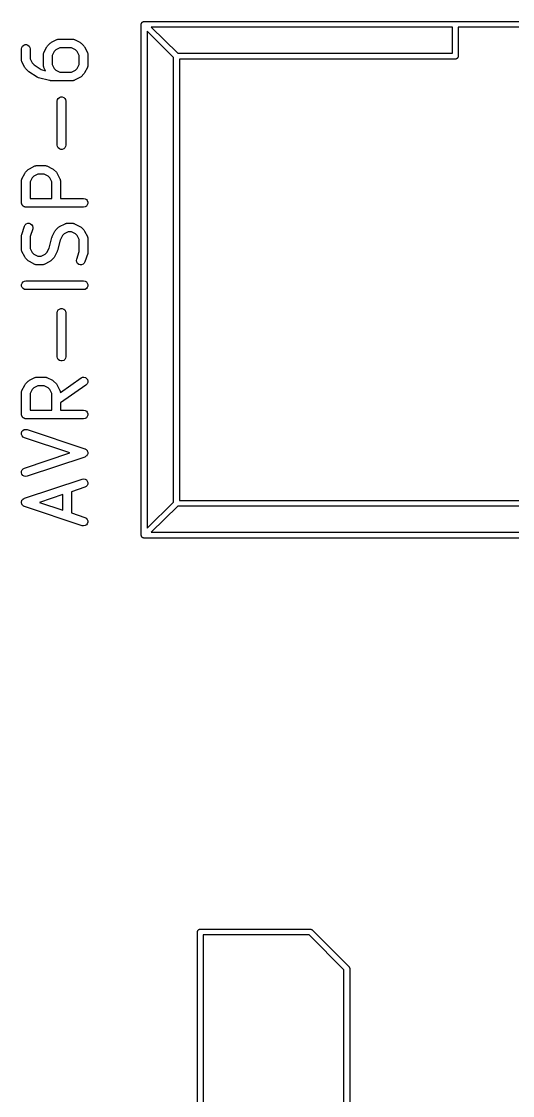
# Model space of a CAD drawing. Extents: x 136.3 to 186.3, y -96.8 to -46.7.
# Drawn here: x 136.35 to 144.86, y -67.03 to -48.42 of the extents above; entities that cross this region are included whole.
import ezdxf

# ---------------------------------------------------------------- set-up
doc = ezdxf.new("R2010")
doc.units = 0
doc.header["$MEASUREMENT"] = 0
doc.layers.add('BLACK', color=7, linetype='CONTINUOUS')

msp = doc.modelspace()

# ---------------------------------------------------------------- linework, layer by layer
at = {"layer": 'BLACK', "linetype": 'CONTINUOUS'}
for p, q in [((138.423, -48.4754), (138.424, -48.4685)), ((138.424, -48.4773), (138.423, -48.4754)), ((138.424, -48.4617), (138.425, -48.4598)), ((138.424, -48.4685), (138.424, -48.4617)), ((138.424, -48.4793), (138.424, -48.4773)), ((138.424, -57.3117), (138.424, -48.4793)), ((138.424, -48.4793), (138.424, -48.4793)), ((138.425, -48.4578), (138.426, -48.4556)), ((138.425, -48.4598), (138.425, -48.4578)), ((138.426, -48.4531), (138.429, -48.4493)), ((138.426, -48.4556), (138.426, -48.4531)), ((138.429, -48.4493), (138.43, -48.4451)), ((138.43, -48.4451), (138.431, -48.4436)), ((138.431, -48.4436), (138.432, -48.4418)), ((138.432, -48.4418), (138.434, -48.44)), ((138.434, -48.44), (138.435, -48.4379)), ((138.435, -48.4379), (138.439, -48.435)), ((138.439, -48.435), (138.441, -48.4316)), ((138.441, -48.4316), (138.443, -48.4306)), ((138.443, -48.4306), (138.445, -48.4292)), ((138.445, -48.4292), (138.447, -48.4281)), ((138.447, -48.4281), (138.449, -48.4265)), ((138.449, -48.4265), (138.453, -48.425)), ((138.453, -48.425), (138.457, -48.4228)), ((138.457, -48.4228), (138.459, -48.4224)), ((138.459, -48.4224), (138.46, -48.4216)), ((138.46, -48.4216), (138.463, -48.4213)), ((138.463, -48.4213), (138.465, -48.4205)), ((138.465, -48.4205), (138.472, -48.4205)), ((138.472, -48.4205), (138.478, -48.4199)), ((138.478, -48.4199), (138.48, -48.4205)), ((138.48, -48.4205), (153.747, -48.4205)), ((138.596, -48.5205), (139.054, -48.9705)), ((143.814, -48.5205), (138.596, -48.5205)), ((143.814, -48.9705), (143.814, -48.5205)), ((148.314, -48.5205), (143.914, -48.5205)), ((143.914, -48.5205), (143.914, -49.0293)), ((136.865, -48.7808), (136.96, -48.7332)), ((136.96, -48.7332), (136.964, -48.7319)), ((136.964, -48.7319), (136.968, -48.7298)), ((136.968, -48.7298), (136.977, -48.7283)), ((136.977, -48.7283), (136.985, -48.7258)), ((136.985, -48.7258), (136.99, -48.726)), ((136.99, -48.726), (136.994, -48.7253)), ((136.994, -48.7253), (137.232, -48.7253)), ((137.232, -48.7253), (137.236, -48.726)), ((137.236, -48.726), (137.24, -48.7258)), ((137.24, -48.7258), (137.249, -48.7283)), ((137.249, -48.7283), (137.258, -48.7298)), ((137.258, -48.7298), (137.261, -48.7319)), ((137.261, -48.7319), (137.265, -48.7332)), ((137.265, -48.7332), (137.361, -48.7808)), ((138.984, -49.0415), (138.524, -48.5897)), ((138.524, -48.5897), (138.524, -57.2013)), ((136.347, -48.8955), (136.352, -48.8698)), ((136.347, -49.086), (136.347, -48.8955)), ((136.352, -48.8698), (136.365, -48.8473)), ((136.365, -48.8473), (136.385, -48.8305)), ((136.385, -48.8305), (136.409, -48.8216)), ((136.409, -48.8216), (136.435, -48.8216)), ((136.435, -48.8216), (136.46, -48.8305)), ((136.46, -48.8305), (136.48, -48.8473)), ((136.48, -48.8473), (136.493, -48.8698)), ((136.493, -48.8698), (136.497, -48.8955)), ((136.497, -48.8955), (136.497, -49.0683)), ((136.736, -48.9572), (136.784, -48.862)), ((136.784, -48.862), (136.791, -48.8523)), ((136.791, -48.8523), (136.798, -48.8425)), ((136.798, -48.8425), (136.846, -48.7948)), ((136.846, -48.7948), (136.855, -48.788)), ((136.855, -48.788), (136.865, -48.7808)), ((136.913, -48.9399), (136.878, -49.0084)), ((136.943, -48.9095), (136.913, -48.9399)), ((137.012, -48.8753), (136.943, -48.9095)), ((137.214, -48.8753), (137.012, -48.8753)), ((137.283, -48.9095), (137.214, -48.8753)), ((137.313, -48.9399), (137.283, -48.9095)), ((137.347, -49.0084), (137.313, -48.9399)), ((137.361, -48.7808), (137.37, -48.788)), ((137.37, -48.788), (137.38, -48.7948)), ((137.38, -48.7948), (137.428, -48.8425)), ((137.428, -48.8425), (137.435, -48.8523)), ((137.435, -48.8523), (137.442, -48.862)), ((137.442, -48.862), (137.489, -48.9572)), ((136.348, -49.0902), (136.347, -49.086)), ((136.348, -49.0946), (136.348, -49.0902)), ((136.35, -49.103), (136.348, -49.0946)), ((136.352, -49.1116), (136.35, -49.103)), ((136.354, -49.1154), (136.352, -49.1116)), ((136.355, -49.1195), (136.354, -49.1154)), ((136.403, -49.2148), (136.355, -49.1195)), ((136.497, -49.0683), (136.532, -49.1368)), ((136.728, -48.9907), (136.729, -48.9865)), ((136.728, -49.1812), (136.728, -48.9907)), ((136.729, -48.9822), (136.731, -48.9737)), ((136.729, -48.9865), (136.729, -48.9822)), ((136.731, -48.9737), (136.733, -48.9651)), ((136.733, -48.9651), (136.735, -48.9613)), ((136.735, -48.9613), (136.736, -48.9572)), ((136.878, -49.0084), (136.878, -49.1635)), ((137.347, -49.1635), (137.347, -49.0084)), ((137.489, -48.9572), (137.491, -48.9613)), ((137.491, -48.9613), (137.493, -48.9651)), ((137.493, -48.9651), (137.494, -48.9737)), ((137.494, -48.9737), (137.497, -48.9822)), ((137.497, -48.9822), (137.497, -48.9865)), ((137.497, -48.9865), (137.497, -48.9907)), ((137.497, -48.9907), (137.497, -49.1812)), ((138.984, -56.7495), (138.984, -49.0415)), ((139.054, -48.9705), (143.814, -48.9705)), ((143.873, -49.0705), (139.084, -49.0705)), ((139.084, -49.0705), (139.084, -56.7205)), ((143.877, -49.069), (143.873, -49.0705)), ((143.881, -49.0682), (143.877, -49.069)), ((143.885, -49.066), (143.881, -49.0682)), ((143.889, -49.0645), (143.885, -49.066)), ((143.893, -49.0616), (143.889, -49.0645)), ((143.897, -49.0594), (143.893, -49.0616)), ((143.899, -49.056), (143.897, -49.0594)), ((143.903, -49.0531), (143.899, -49.056)), ((143.905, -49.0493), (143.903, -49.0531)), ((143.908, -49.0459), (143.905, -49.0493)), ((143.909, -49.0417), (143.908, -49.0459)), ((143.912, -49.0379), (143.909, -49.0417)), ((143.914, -49.0293), (143.912, -49.0335)), ((143.912, -49.0335), (143.912, -49.0379)), ((136.41, -49.2244), (136.403, -49.2148)), ((136.417, -49.2342), (136.41, -49.2244)), ((136.465, -49.2819), (136.417, -49.2342)), ((136.471, -49.2861), (136.465, -49.2819)), ((136.476, -49.2912), (136.471, -49.2861)), ((136.619, -49.3865), (136.476, -49.2912)), ((136.532, -49.1368), (136.565, -49.1705)), ((136.565, -49.1705), (136.691, -49.2545)), ((136.691, -49.2545), (136.765, -49.273)), ((136.729, -49.1855), (136.728, -49.1812)), ((136.729, -49.1898), (136.729, -49.1855)), ((136.731, -49.1982), (136.729, -49.1898)), ((136.733, -49.2069), (136.731, -49.1982)), ((136.735, -49.2106), (136.733, -49.2069)), ((136.736, -49.2148), (136.735, -49.2106)), ((136.765, -49.273), (136.736, -49.2148)), ((136.878, -49.1635), (136.913, -49.232)), ((136.913, -49.232), (136.943, -49.2624)), ((136.943, -49.2624), (137.012, -49.2967)), ((137.012, -49.2967), (137.214, -49.2967)), ((137.214, -49.2967), (137.283, -49.2624)), ((137.283, -49.2624), (137.313, -49.232)), ((137.313, -49.232), (137.347, -49.1635)), ((137.442, -49.31), (137.435, -49.3197)), ((137.489, -49.2148), (137.442, -49.31)), ((137.491, -49.2106), (137.489, -49.2148)), ((137.493, -49.2069), (137.491, -49.2106)), ((137.494, -49.1982), (137.493, -49.2069)), ((137.497, -49.1898), (137.494, -49.1982)), ((137.497, -49.1812), (137.497, -49.1855)), ((137.497, -49.1855), (137.497, -49.1898)), ((136.631, -49.3916), (136.619, -49.3865)), ((136.642, -49.3968), (136.631, -49.3916)), ((136.833, -49.4445), (136.642, -49.3968)), ((136.842, -49.4451), (136.833, -49.4445)), ((136.851, -49.4467), (136.842, -49.4451)), ((137.232, -49.4467), (136.851, -49.4467)), ((137.236, -49.4459), (137.232, -49.4467)), ((137.24, -49.4462), (137.236, -49.4459)), ((137.249, -49.4437), (137.24, -49.4462)), ((137.258, -49.4422), (137.249, -49.4437)), ((137.261, -49.44), (137.258, -49.4422)), ((137.265, -49.4388), (137.261, -49.44)), ((137.361, -49.3912), (137.265, -49.4388)), ((137.37, -49.384), (137.361, -49.3912)), ((137.38, -49.3771), (137.37, -49.384)), ((137.428, -49.3295), (137.38, -49.3771)), ((137.435, -49.3197), (137.428, -49.3295)), ((136.966, -49.8003), (136.971, -49.7746)), ((136.966, -50.5622), (136.966, -49.8003)), ((136.971, -49.7746), (136.984, -49.7521)), ((136.984, -49.7521), (137.004, -49.7353)), ((137.004, -49.7353), (137.028, -49.7264)), ((137.028, -49.7264), (137.054, -49.7264)), ((137.054, -49.7264), (137.079, -49.7353)), ((137.079, -49.7353), (137.099, -49.7521)), ((137.099, -49.7521), (137.112, -49.7746)), ((137.112, -49.7746), (137.116, -49.8003)), ((137.116, -49.8003), (137.116, -50.5622)), ((136.971, -50.5878), (136.966, -50.5622)), ((136.984, -50.6104), (136.971, -50.5878)), ((137.004, -50.6271), (136.984, -50.6104)), ((137.099, -50.6104), (137.079, -50.6271)), ((137.112, -50.5878), (137.099, -50.6104)), ((137.116, -50.5622), (137.112, -50.5878)), ((137.028, -50.636), (137.004, -50.6271)), ((137.054, -50.636), (137.028, -50.636)), ((137.079, -50.6271), (137.054, -50.636)), ((136.417, -51.0329), (136.465, -50.9853)), ((136.465, -50.9853), (136.474, -50.9784)), ((136.474, -50.9784), (136.484, -50.9713)), ((136.484, -50.9713), (136.579, -50.9237)), ((136.579, -50.9237), (136.583, -50.9224)), ((136.583, -50.9224), (136.587, -50.9203)), ((136.587, -50.9203), (136.596, -50.9187)), ((136.596, -50.9187), (136.604, -50.9162)), ((136.604, -50.9162), (136.609, -50.9165)), ((136.609, -50.9165), (136.613, -50.9157)), ((136.613, -50.9157), (136.756, -50.9157)), ((136.756, -50.9157), (136.76, -50.9165)), ((136.76, -50.9165), (136.764, -50.9162)), ((136.764, -50.9162), (136.773, -50.9187)), ((136.773, -50.9187), (136.781, -50.9203)), ((136.781, -50.9203), (136.785, -50.9224)), ((136.785, -50.9224), (136.789, -50.9237)), ((136.789, -50.9237), (136.884, -50.9713)), ((136.884, -50.9713), (136.894, -50.9784)), ((136.894, -50.9784), (136.904, -50.9853)), ((136.904, -50.9853), (136.952, -51.0329)), ((136.347, -51.1812), (136.348, -51.177)), ((136.348, -51.1726), (136.35, -51.1642)), ((136.348, -51.177), (136.348, -51.1726)), ((136.35, -51.1642), (136.352, -51.1556)), ((136.352, -51.1556), (136.354, -51.1518)), ((136.354, -51.1518), (136.355, -51.1477)), ((136.355, -51.1477), (136.403, -51.0524)), ((136.403, -51.0524), (136.41, -51.0428)), ((136.41, -51.0428), (136.417, -51.0329)), ((136.532, -51.1304), (136.497, -51.1989)), ((136.562, -51.1), (136.532, -51.1304)), ((136.631, -51.0657), (136.562, -51.1)), ((136.738, -51.0657), (136.631, -51.0657)), ((136.807, -51.1), (136.738, -51.0657)), ((136.837, -51.1304), (136.807, -51.1)), ((136.871, -51.1989), (136.837, -51.1304)), ((136.952, -51.0329), (136.958, -51.0428)), ((136.958, -51.0428), (136.966, -51.0524)), ((136.966, -51.0524), (137.013, -51.1477)), ((137.013, -51.1477), (137.015, -51.1518)), ((137.015, -51.1518), (137.017, -51.1556)), ((137.017, -51.1556), (137.018, -51.1642)), ((137.018, -51.1642), (137.021, -51.1726)), ((137.021, -51.1726), (137.02, -51.177)), ((137.02, -51.177), (137.021, -51.1812)), ((136.347, -51.5622), (136.347, -51.1812)), ((136.497, -51.1989), (136.497, -51.4872)), ((136.871, -51.4872), (136.871, -51.1989)), ((137.021, -51.1812), (137.021, -51.4872)), ((136.497, -51.4872), (136.871, -51.4872)), ((137.021, -51.4872), (137.422, -51.4872)), ((137.422, -51.4872), (137.448, -51.4917)), ((137.448, -51.4917), (137.471, -51.5047)), ((137.471, -51.5047), (137.487, -51.5247)), ((137.487, -51.5247), (137.496, -51.5491)), ((137.496, -51.5491), (137.496, -51.5752)), ((136.349, -51.5686), (136.347, -51.5622)), ((136.349, -51.5752), (136.349, -51.5686)), ((136.351, -51.5814), (136.349, -51.5752)), ((136.352, -51.5878), (136.351, -51.5814)), ((136.355, -51.5935), (136.352, -51.5878)), ((136.357, -51.5997), (136.355, -51.5935)), ((136.362, -51.6047), (136.357, -51.5997)), ((136.365, -51.6104), (136.362, -51.6047)), ((136.37, -51.6146), (136.365, -51.6104)), ((136.374, -51.6196), (136.37, -51.6146)), ((136.38, -51.6229), (136.374, -51.6196)), ((136.385, -51.6271), (136.38, -51.6229)), ((136.391, -51.6294), (136.385, -51.6271)), ((136.397, -51.6326), (136.391, -51.6294)), ((136.403, -51.6338), (136.397, -51.6326)), ((136.409, -51.636), (136.403, -51.6338)), ((136.416, -51.636), (136.409, -51.636)), ((136.422, -51.6372), (136.416, -51.636)), ((137.422, -51.6372), (136.422, -51.6372)), ((137.448, -51.6326), (137.422, -51.6372)), ((137.471, -51.6196), (137.448, -51.6326)), ((137.487, -51.5997), (137.471, -51.6196)), ((137.496, -51.5752), (137.487, -51.5997)), ((136.431, -51.9268), (136.455, -51.9173)), ((136.455, -51.9173), (136.481, -51.9165)), ((136.481, -51.9165), (136.506, -51.9248)), ((137.103, -51.9237), (137.107, -51.9224)), ((137.107, -51.9224), (137.111, -51.9203)), ((137.111, -51.9203), (137.12, -51.9187)), ((137.12, -51.9187), (137.128, -51.9162)), ((137.128, -51.9162), (137.132, -51.9165)), ((137.132, -51.9165), (137.137, -51.9157)), ((137.137, -51.9157), (137.232, -51.9157)), ((137.232, -51.9157), (137.236, -51.9165)), ((137.236, -51.9165), (137.24, -51.9162)), ((137.24, -51.9162), (137.249, -51.9187)), ((137.249, -51.9187), (137.258, -51.9203)), ((137.258, -51.9203), (137.261, -51.9224)), ((137.261, -51.9224), (137.265, -51.9237)), ((136.351, -52.1099), (136.399, -51.967)), ((136.399, -51.967), (136.411, -51.9441)), ((136.411, -51.9441), (136.431, -51.9268)), ((136.541, -52.0145), (136.497, -52.1458)), ((136.506, -51.9248), (136.526, -51.941)), ((136.526, -51.941), (136.54, -51.9632)), ((136.54, -51.9632), (136.545, -51.9887)), ((136.545, -51.9887), (136.541, -52.0145)), ((136.879, -52.1477), (136.927, -52.0524)), ((136.927, -52.0524), (136.934, -52.0428)), ((136.934, -52.0428), (136.941, -52.0329)), ((136.941, -52.0329), (136.988, -51.9853)), ((136.988, -51.9853), (136.998, -51.9784)), ((136.998, -51.9784), (137.008, -51.9713)), ((137.008, -51.9713), (137.103, -51.9237)), ((137.086, -52.1), (137.055, -52.1304)), ((137.154, -52.0657), (137.086, -52.1)), ((137.214, -52.0657), (137.154, -52.0657)), ((137.283, -52.1), (137.214, -52.0657)), ((137.265, -51.9237), (137.361, -51.9713)), ((137.313, -52.1304), (137.283, -52.1)), ((137.361, -51.9713), (137.37, -51.9784)), ((137.37, -51.9784), (137.38, -51.9853)), ((137.38, -51.9853), (137.428, -52.0329)), ((137.428, -52.0329), (137.435, -52.0428)), ((137.435, -52.0428), (137.442, -52.0524)), ((137.442, -52.0524), (137.489, -52.1477)), ((136.347, -52.1336), (136.349, -52.1218)), ((136.347, -52.3717), (136.347, -52.1336)), ((136.349, -52.1218), (136.351, -52.1099)), ((136.497, -52.1458), (136.497, -52.354)), ((136.828, -52.3455), (136.873, -52.163)), ((136.873, -52.163), (136.877, -52.1555)), ((136.877, -52.1555), (136.879, -52.1477)), ((137.017, -52.2074), (136.971, -52.3899)), ((137.055, -52.1304), (137.017, -52.2074)), ((137.347, -52.1989), (137.313, -52.1304)), ((137.347, -52.4071), (137.347, -52.1989)), ((137.489, -52.1477), (137.491, -52.1518)), ((137.491, -52.1518), (137.493, -52.1556)), ((137.493, -52.1556), (137.494, -52.1642)), ((137.494, -52.1642), (137.497, -52.1726)), ((137.497, -52.1726), (137.497, -52.177)), ((137.497, -52.177), (137.497, -52.1812)), ((137.497, -52.1812), (137.497, -52.4193)), ((136.348, -52.3759), (136.347, -52.3717)), ((136.348, -52.3803), (136.348, -52.3759)), ((136.35, -52.3887), (136.348, -52.3803)), ((136.352, -52.3973), (136.35, -52.3887)), ((136.354, -52.4011), (136.352, -52.3973)), ((136.355, -52.4052), (136.354, -52.4011)), ((136.403, -52.5005), (136.355, -52.4052)), ((136.497, -52.354), (136.532, -52.4225)), ((136.532, -52.4225), (136.562, -52.4529)), ((136.562, -52.4529), (136.631, -52.4872)), ((136.69, -52.4872), (136.759, -52.4529)), ((136.759, -52.4529), (136.789, -52.4225)), ((136.789, -52.4225), (136.828, -52.3455)), ((136.966, -52.4052), (136.918, -52.5005)), ((136.968, -52.3974), (136.966, -52.4052)), ((136.971, -52.3899), (136.968, -52.3974)), ((137.304, -52.5384), (137.347, -52.4071)), ((137.494, -52.443), (137.446, -52.5859)), ((137.495, -52.4311), (137.494, -52.443)), ((137.497, -52.4193), (137.495, -52.4311)), ((136.41, -52.5101), (136.403, -52.5005)), ((136.417, -52.52), (136.41, -52.5101)), ((136.465, -52.5676), (136.417, -52.52)), ((136.474, -52.5745), (136.465, -52.5676)), ((136.484, -52.5816), (136.474, -52.5745)), ((136.579, -52.6292), (136.484, -52.5816)), ((136.583, -52.6305), (136.579, -52.6292)), ((136.587, -52.6326), (136.583, -52.6305)), ((136.596, -52.6342), (136.587, -52.6326)), ((136.604, -52.6367), (136.596, -52.6342)), ((136.609, -52.6364), (136.604, -52.6367)), ((136.613, -52.6372), (136.609, -52.6364)), ((136.708, -52.6372), (136.613, -52.6372)), ((136.631, -52.4872), (136.69, -52.4872)), ((136.712, -52.6364), (136.708, -52.6372)), ((136.717, -52.6367), (136.712, -52.6364)), ((136.725, -52.6342), (136.717, -52.6367)), ((136.734, -52.6326), (136.725, -52.6342)), ((136.737, -52.6305), (136.734, -52.6326)), ((136.742, -52.6292), (136.737, -52.6305)), ((136.837, -52.5816), (136.742, -52.6292)), ((136.847, -52.5745), (136.837, -52.5816)), ((136.856, -52.5676), (136.847, -52.5745)), ((136.904, -52.52), (136.856, -52.5676)), ((136.911, -52.5101), (136.904, -52.52)), ((136.918, -52.5005), (136.911, -52.5101)), ((137.3, -52.5642), (137.304, -52.5384)), ((137.305, -52.5897), (137.3, -52.5642)), ((137.319, -52.6119), (137.305, -52.5897)), ((137.339, -52.6281), (137.319, -52.6119)), ((137.364, -52.6364), (137.339, -52.6281)), ((137.39, -52.6356), (137.364, -52.6364)), ((137.414, -52.6261), (137.39, -52.6356)), ((137.434, -52.6088), (137.414, -52.6261)), ((137.446, -52.5859), (137.434, -52.6088)), ((136.349, -52.9777), (136.357, -52.9532)), ((136.349, -53.0038), (136.349, -52.9777)), ((136.357, -53.0282), (136.349, -53.0038)), ((136.357, -52.9532), (136.374, -52.9333)), ((136.374, -53.0482), (136.357, -53.0282)), ((136.374, -52.9333), (136.397, -52.9203)), ((136.397, -52.9203), (136.422, -52.9157)), ((136.422, -52.9157), (137.422, -52.9157)), ((137.422, -52.9157), (137.448, -52.9203)), ((137.448, -52.9203), (137.471, -52.9333)), ((137.471, -52.9333), (137.487, -52.9532)), ((137.487, -53.0282), (137.471, -53.0482)), ((137.487, -52.9532), (137.496, -52.9777)), ((137.496, -53.0038), (137.487, -53.0282)), ((137.496, -52.9777), (137.496, -53.0038)), ((136.397, -53.0612), (136.374, -53.0482)), ((136.422, -53.0657), (136.397, -53.0612)), ((137.422, -53.0657), (136.422, -53.0657)), ((137.448, -53.0612), (137.422, -53.0657)), ((137.471, -53.0482), (137.448, -53.0612)), ((136.984, -53.4187), (137.004, -53.402)), ((137.004, -53.402), (137.028, -53.3931)), ((137.028, -53.3931), (137.054, -53.3931)), ((137.054, -53.3931), (137.079, -53.402)), ((137.079, -53.402), (137.099, -53.4187)), ((136.966, -53.4669), (136.971, -53.4413)), ((136.966, -54.2288), (136.966, -53.4669)), ((136.971, -53.4413), (136.984, -53.4187)), ((137.099, -53.4187), (137.112, -53.4413)), ((137.112, -53.4413), (137.116, -53.4669)), ((137.116, -53.4669), (137.116, -54.2288)), ((136.971, -54.2545), (136.966, -54.2288)), ((136.984, -54.277), (136.971, -54.2545)), ((137.004, -54.2938), (136.984, -54.277)), ((137.028, -54.3027), (137.004, -54.2938)), ((137.054, -54.3027), (137.028, -54.3027)), ((137.079, -54.2938), (137.054, -54.3027)), ((137.099, -54.277), (137.079, -54.2938)), ((137.112, -54.2545), (137.099, -54.277)), ((137.116, -54.2288), (137.112, -54.2545)), ((136.403, -54.7191), (136.41, -54.7094)), ((136.41, -54.7094), (136.417, -54.6996)), ((136.417, -54.6996), (136.465, -54.652)), ((136.465, -54.652), (136.474, -54.6451)), ((136.474, -54.6451), (136.484, -54.6379)), ((136.484, -54.6379), (136.579, -54.5903)), ((136.579, -54.5903), (136.583, -54.5891)), ((136.583, -54.5891), (136.587, -54.5869)), ((136.587, -54.5869), (136.596, -54.5854)), ((136.596, -54.5854), (136.604, -54.5829)), ((136.604, -54.5829), (136.609, -54.5832)), ((136.609, -54.5832), (136.613, -54.5824)), ((136.613, -54.5824), (136.756, -54.5824)), ((136.756, -54.5824), (136.76, -54.5832)), ((136.76, -54.5832), (136.764, -54.5829)), ((136.764, -54.5829), (136.773, -54.5854)), ((136.773, -54.5854), (136.781, -54.5869)), ((136.781, -54.5869), (136.785, -54.5891)), ((136.785, -54.5891), (136.789, -54.5903)), ((136.789, -54.5903), (136.884, -54.6379)), ((136.884, -54.6379), (136.894, -54.6451)), ((136.894, -54.6451), (136.904, -54.652)), ((136.904, -54.652), (136.952, -54.6996)), ((136.952, -54.6996), (136.958, -54.7094)), ((136.958, -54.7094), (136.966, -54.7191)), ((137.021, -54.8468), (137.379, -54.596)), ((137.379, -54.596), (137.403, -54.585)), ((137.403, -54.585), (137.429, -54.5827)), ((137.429, -54.5827), (137.454, -54.5894)), ((137.454, -54.5894), (137.475, -54.6044)), ((137.484, -54.7004), (137.465, -54.7188)), ((137.475, -54.6044), (137.49, -54.6257)), ((137.495, -54.6768), (137.484, -54.7004)), ((137.49, -54.6257), (137.497, -54.6509)), ((137.497, -54.6509), (137.495, -54.6768)), ((136.347, -54.8479), (136.348, -54.8436)), ((136.347, -55.2288), (136.347, -54.8479)), ((136.348, -54.8393), (136.35, -54.8309)), ((136.348, -54.8436), (136.348, -54.8393)), ((136.35, -54.8309), (136.352, -54.8222)), ((136.352, -54.8222), (136.354, -54.8185)), ((136.354, -54.8185), (136.355, -54.8143)), ((136.355, -54.8143), (136.403, -54.7191)), ((136.532, -54.7971), (136.497, -54.8656)), ((136.497, -54.8656), (136.497, -55.1538)), ((136.562, -54.7667), (136.532, -54.7971)), ((136.631, -54.7324), (136.562, -54.7667)), ((136.738, -54.7324), (136.631, -54.7324)), ((136.807, -54.7667), (136.738, -54.7324)), ((136.837, -54.7971), (136.807, -54.7667)), ((136.871, -54.8656), (136.837, -54.7971)), ((136.871, -55.1538), (136.871, -54.8656)), ((136.966, -54.7191), (137.013, -54.8143)), ((137.013, -54.8143), (137.015, -54.8185)), ((137.015, -54.8185), (137.017, -54.8222)), ((137.017, -54.8222), (137.018, -54.8309)), ((137.018, -54.8309), (137.021, -54.8393)), ((137.021, -54.8393), (137.02, -54.8436)), ((137.02, -54.8436), (137.021, -54.8468)), ((137.465, -54.7188), (137.021, -55.0298)), ((137.021, -55.0298), (137.021, -55.1538)), ((136.349, -55.2353), (136.347, -55.2288)), ((136.349, -55.2419), (136.349, -55.2353)), ((136.351, -55.248), (136.349, -55.2419)), ((136.352, -55.2545), (136.351, -55.248)), ((136.355, -55.2602), (136.352, -55.2545)), ((136.357, -55.2663), (136.355, -55.2602)), ((136.362, -55.2714), (136.357, -55.2663)), ((136.365, -55.277), (136.362, -55.2714)), ((136.497, -55.1538), (136.871, -55.1538)), ((137.021, -55.1538), (137.422, -55.1538)), ((137.422, -55.1538), (137.448, -55.1584)), ((137.448, -55.1584), (137.471, -55.1714)), ((137.471, -55.1714), (137.487, -55.1913)), ((137.487, -55.2663), (137.471, -55.2863)), ((137.487, -55.1913), (137.496, -55.2158)), ((137.496, -55.2419), (137.487, -55.2663)), ((137.496, -55.2158), (137.496, -55.2419)), ((136.37, -55.2813), (136.365, -55.277)), ((136.374, -55.2863), (136.37, -55.2813)), ((136.38, -55.2896), (136.374, -55.2863)), ((136.385, -55.2938), (136.38, -55.2896)), ((136.391, -55.296), (136.385, -55.2938)), ((136.397, -55.2993), (136.391, -55.296)), ((136.403, -55.3004), (136.397, -55.2993)), ((136.409, -55.3027), (136.403, -55.3004)), ((136.416, -55.3027), (136.409, -55.3027)), ((136.422, -55.3038), (136.416, -55.3027)), ((137.422, -55.3038), (136.422, -55.3038)), ((137.448, -55.2993), (137.422, -55.3038)), ((137.471, -55.2863), (137.448, -55.2993)), ((136.348, -55.5512), (136.356, -55.5265)), ((136.349, -55.5772), (136.348, -55.5512)), ((136.358, -55.6014), (136.349, -55.5772)), ((136.356, -55.5265), (136.373, -55.5061)), ((136.376, -55.6209), (136.358, -55.6014)), ((136.373, -55.5061), (136.395, -55.4924)), ((136.399, -55.6333), (136.376, -55.6209)), ((136.395, -55.4924), (136.42, -55.4872)), ((137.185, -55.8955), (136.399, -55.6333)), ((136.42, -55.4872), (136.446, -55.491)), ((136.446, -55.491), (137.446, -55.8243)), ((137.446, -55.8243), (137.448, -55.8253)), ((137.448, -55.8253), (137.45, -55.8257)), ((137.45, -55.8257), (137.459, -55.8315)), ((136.399, -56.1577), (137.185, -55.8955)), ((137.446, -55.9667), (136.446, -56.3)), ((137.448, -55.9657), (137.446, -55.9667)), ((137.45, -55.9652), (137.448, -55.9657)), ((137.459, -55.9595), (137.45, -55.9652)), ((137.459, -55.8315), (137.469, -55.8368)), ((137.469, -55.9542), (137.459, -55.9595)), ((137.469, -55.8368), (137.47, -55.8383)), ((137.47, -55.9527), (137.469, -55.9542)), ((137.47, -55.8383), (137.472, -55.8394)), ((137.472, -55.9516), (137.47, -55.9527)), ((137.472, -55.8394), (137.479, -55.848)), ((137.479, -55.943), (137.472, -55.9516)), ((137.479, -55.848), (137.486, -55.8562)), ((137.486, -55.9348), (137.479, -55.943)), ((137.486, -55.8562), (137.487, -55.8582)), ((137.487, -55.9328), (137.486, -55.9348)), ((137.487, -55.8582), (137.488, -55.8598)), ((137.488, -55.9312), (137.487, -55.9328)), ((137.488, -55.8598), (137.492, -55.8702)), ((137.492, -55.9208), (137.488, -55.9312)), ((137.492, -55.8702), (137.496, -55.8805)), ((137.496, -55.9105), (137.492, -55.9208)), ((137.496, -55.8805), (137.496, -55.8825)), ((137.496, -55.8825), (137.497, -55.8845)), ((137.497, -55.8845), (137.496, -55.8955)), ((137.496, -55.8955), (137.497, -55.9065)), ((137.497, -55.9065), (137.496, -55.9085)), ((137.496, -55.9085), (137.496, -55.9105)), ((136.349, -56.2138), (136.358, -56.1896)), ((136.358, -56.1896), (136.376, -56.1701)), ((136.376, -56.1701), (136.399, -56.1577)), ((136.348, -56.2398), (136.349, -56.2138)), ((136.356, -56.2645), (136.348, -56.2398)), ((136.373, -56.2849), (136.356, -56.2645)), ((136.395, -56.2986), (136.373, -56.2849)), ((136.42, -56.3038), (136.395, -56.2986)), ((136.399, -56.6815), (137.399, -56.3482)), ((136.446, -56.3), (136.42, -56.3038)), ((137.399, -56.3482), (137.424, -56.3443)), ((137.424, -56.3443), (137.45, -56.3496)), ((137.45, -56.3496), (137.472, -56.3632)), ((137.472, -56.3632), (137.488, -56.3836)), ((137.488, -56.3836), (137.497, -56.4083)), ((137.446, -56.4905), (137.212, -56.5686)), ((137.212, -56.5686), (137.212, -56.9367)), ((137.469, -56.4781), (137.446, -56.4905)), ((137.486, -56.4586), (137.469, -56.4781)), ((137.496, -56.4343), (137.486, -56.4586)), ((137.497, -56.4083), (137.496, -56.4343)), ((136.348, -56.7416), (136.349, -56.7397)), ((136.348, -56.7526), (136.348, -56.7416)), ((136.348, -56.7636), (136.348, -56.7526)), ((136.349, -56.7376), (136.353, -56.7274)), ((136.349, -56.7397), (136.349, -56.7376)), ((136.353, -56.7274), (136.356, -56.7169)), ((136.356, -56.7169), (136.358, -56.7153)), ((136.358, -56.7134), (136.366, -56.7052)), ((136.358, -56.7153), (136.358, -56.7134)), ((136.366, -56.7052), (136.373, -56.6965)), ((136.373, -56.6965), (136.374, -56.6954)), ((136.374, -56.6954), (136.376, -56.6939)), ((136.376, -56.6939), (136.385, -56.6887)), ((136.385, -56.6887), (136.395, -56.6829)), ((136.395, -56.6829), (136.397, -56.6825)), ((136.397, -56.6825), (136.399, -56.6815)), ((137.062, -56.6186), (136.66, -56.7526)), ((136.66, -56.7526), (137.062, -56.8867)), ((137.062, -56.8867), (137.062, -56.6186)), ((138.524, -57.2013), (138.984, -56.7495)), ((139.084, -56.7205), (153.164, -56.7205)), ((136.349, -56.7656), (136.348, -56.7636)), ((136.349, -56.7677), (136.349, -56.7656)), ((136.353, -56.7779), (136.349, -56.7677)), ((136.356, -56.7884), (136.353, -56.7779)), ((136.358, -56.79), (136.356, -56.7884)), ((136.358, -56.7919), (136.358, -56.79)), ((136.366, -56.8001), (136.358, -56.7919)), ((136.373, -56.8088), (136.366, -56.8001)), ((136.374, -56.8098), (136.373, -56.8088)), ((136.376, -56.8114), (136.374, -56.8098)), ((136.385, -56.8166), (136.376, -56.8114)), ((136.395, -56.8224), (136.385, -56.8166)), ((136.397, -56.8228), (136.395, -56.8224)), ((136.399, -56.8238), (136.397, -56.8228)), ((137.399, -57.1571), (136.399, -56.8238)), ((137.212, -56.9367), (137.446, -57.0148)), ((139.054, -56.8205), (138.596, -57.2705)), ((153.193, -56.8205), (139.054, -56.8205)), ((137.446, -57.0148), (137.469, -57.0272)), ((137.469, -57.0272), (137.486, -57.0467)), ((137.488, -57.1217), (137.472, -57.1421)), ((137.486, -57.0467), (137.496, -57.0709)), ((137.497, -57.097), (137.488, -57.1217)), ((137.496, -57.0709), (137.497, -57.097)), ((137.424, -57.1609), (137.399, -57.1571)), ((137.45, -57.1557), (137.424, -57.1609)), ((137.472, -57.1421), (137.45, -57.1557)), ((138.423, -57.3156), (138.424, -57.3137)), ((138.424, -57.3225), (138.423, -57.3156)), ((138.424, -57.3137), (138.424, -57.3117)), ((138.596, -57.2705), (153.635, -57.2705)), ((138.424, -57.3293), (138.424, -57.3225)), ((138.425, -57.3312), (138.424, -57.3293)), ((138.425, -57.3332), (138.425, -57.3312)), ((138.426, -57.3354), (138.425, -57.3332)), ((138.426, -57.3379), (138.426, -57.3354)), ((138.429, -57.3417), (138.426, -57.3379)), ((138.43, -57.3459), (138.429, -57.3417)), ((138.431, -57.3474), (138.43, -57.3459)), ((138.432, -57.3492), (138.431, -57.3474)), ((138.434, -57.351), (138.432, -57.3492)), ((138.435, -57.3531), (138.434, -57.351)), ((138.439, -57.356), (138.435, -57.3531)), ((138.441, -57.3594), (138.439, -57.356)), ((138.443, -57.3604), (138.441, -57.3594)), ((138.445, -57.3618), (138.443, -57.3604)), ((138.447, -57.3629), (138.445, -57.3618)), ((138.449, -57.3645), (138.447, -57.3629)), ((138.453, -57.366), (138.449, -57.3645)), ((138.457, -57.3682), (138.453, -57.366)), ((138.459, -57.3686), (138.457, -57.3682)), ((138.46, -57.3694), (138.459, -57.3686)), ((138.463, -57.3697), (138.46, -57.3694)), ((138.465, -57.3705), (138.463, -57.3697)), ((138.472, -57.3705), (138.465, -57.3705)), ((138.478, -57.3711), (138.472, -57.3705)), ((138.48, -57.3705), (138.478, -57.3711)), ((153.747, -57.3705), (138.48, -57.3705)), ((139.396, -64.1897), (139.398, -64.1855)), ((139.396, -64.2073), (139.396, -64.1897)), ((139.398, -64.1811), (139.401, -64.1773)), ((139.398, -64.1855), (139.398, -64.1811)), ((139.401, -64.1773), (139.402, -64.1731)), ((139.402, -64.1731), (139.405, -64.1697)), ((139.405, -64.1697), (139.407, -64.1659)), ((139.407, -64.1659), (139.411, -64.163)), ((139.411, -64.163), (139.413, -64.1596)), ((139.413, -64.1596), (139.417, -64.1574)), ((139.417, -64.1574), (139.421, -64.1545)), ((139.421, -64.1545), (139.425, -64.153)), ((139.425, -64.153), (139.429, -64.1508)), ((139.429, -64.1508), (139.433, -64.15)), ((139.433, -64.15), (139.437, -64.1485)), ((139.437, -64.1485), (141.349, -64.1485)), ((141.349, -64.1485), (141.355, -64.1479)), ((141.355, -64.1479), (141.362, -64.1496)), ((141.362, -64.1496), (141.368, -64.1508)), ((141.368, -64.1508), (141.37, -64.1519)), ((141.37, -64.1519), (141.372, -64.1525)), ((141.372, -64.1525), (141.378, -64.1563)), ((141.378, -64.1563), (141.384, -64.1596)), ((141.384, -64.1596), (141.388, -64.1647)), ((141.388, -64.1647), (142.02, -64.7966)), ((139.396, -94.6697), (139.396, -64.2073)), ((139.396, -64.2073), (139.396, -64.2073)), ((139.496, -64.2485), (139.496, -94.6285)), ((141.33, -64.2485), (139.496, -64.2485)), ((141.936, -64.8542), (141.33, -64.2485)), ((141.936, -94.6285), (141.936, -64.8542)), ((142.02, -64.7966), (142.025, -64.8009)), ((142.025, -64.8009), (142.028, -64.8066)), ((142.028, -64.8066), (142.032, -64.812)), ((142.032, -64.812), (142.033, -64.8142)), ((142.033, -64.8142), (142.034, -64.8161)), ((142.034, -64.8161), (142.035, -64.8227)), ((142.035, -64.8227), (142.037, -64.8291)), ((142.037, -64.8291), (142.036, -64.8357)), ((142.036, -64.8357), (142.036, -94.6873))]:
    msp.add_line(p, q, dxfattribs=at)

doc.saveas('drawing.dxf')
